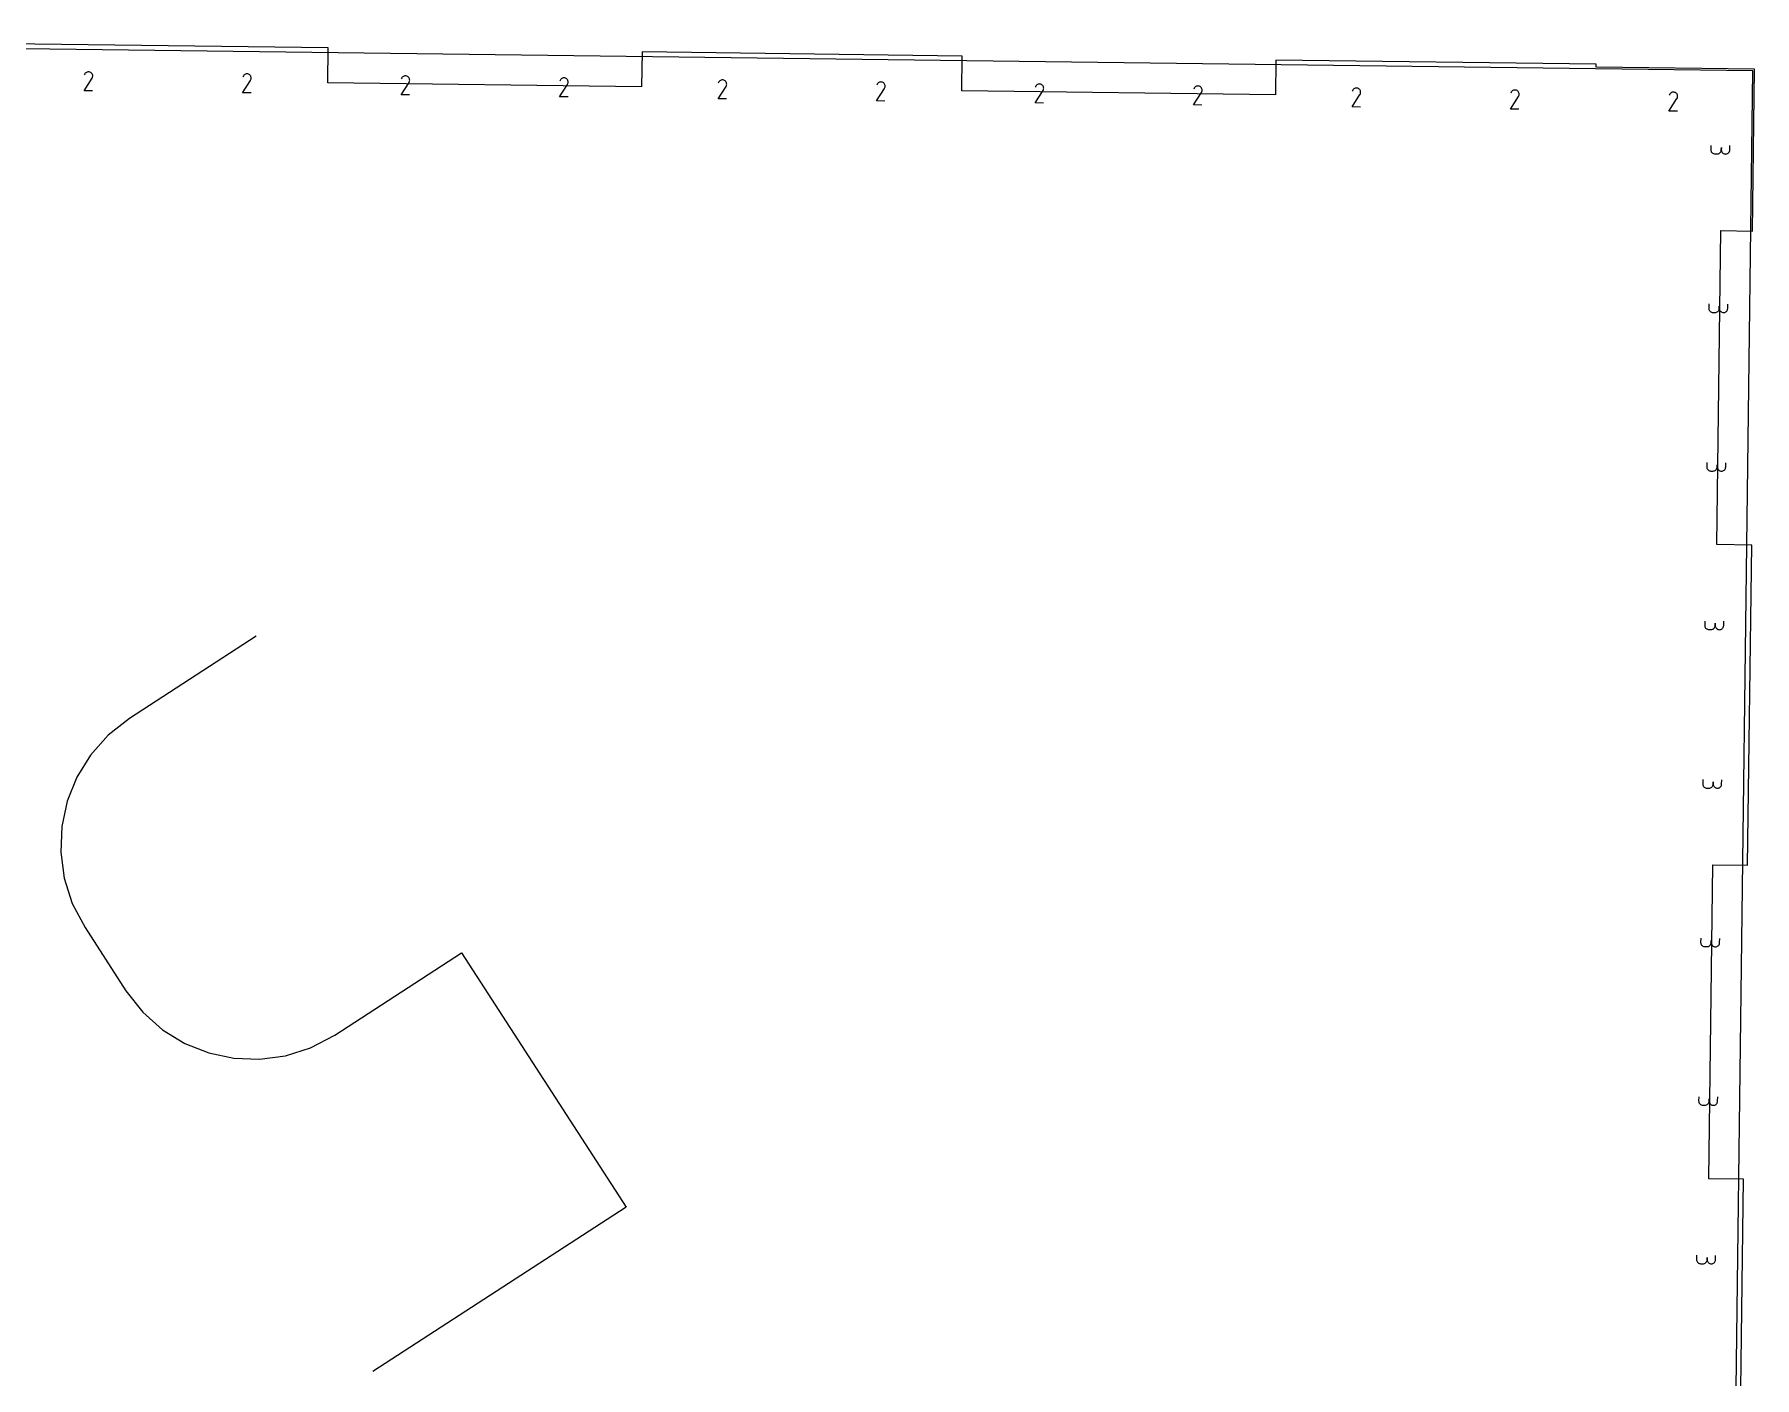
# Model space of a CAD drawing. Extents: x 0 to 24, y 0 to 16.
# Drawn here: x 3.92 to 9.35, y 2.15 to 6.38 of the extents above; entities that cross this region are included whole.
import ezdxf

# ---------------------------------------------------------------- set-up
doc = ezdxf.new("R2010")
doc.units = 0

msp = doc.modelspace()

# ---------------------------------------------------------------- linework, layer by layer
at = {"layer": 'annotation', "color": 1}
for p, q in [((4.078947, 6.20435), (4.104075, 6.243672)), ((4.081416, 6.257651), (4.079623, 6.254317)), ((4.082829, 6.259602), (4.081416, 6.257651)), ((4.084516, 6.261224), (4.082829, 6.259602)), ((4.086425, 6.262505), (4.084516, 6.261224)), ((4.088506, 6.263432), (4.086425, 6.262505)), ((4.090707, 6.263993), (4.088506, 6.263432)), ((4.092978, 6.264174), (4.090707, 6.263993)), ((4.095269, 6.263964), (4.092978, 6.264174)), ((4.097527, 6.263351), (4.095269, 6.263964)), ((4.099703, 6.262321), (4.097527, 6.263351)), ((4.101643, 6.260906), (4.099703, 6.262321)), ((4.099703, 6.262321), (4.099703, 6.262321)), ((4.103259, 6.259216), (4.101643, 6.260906)), ((4.104536, 6.257305), (4.103259, 6.259216)), ((4.104075, 6.243672), (4.104105, 6.243708)), ((4.104075, 6.243672), (4.104075, 6.243672)), ((4.104105, 6.243708), (4.104133, 6.243744)), ((4.104133, 6.243744), (4.104161, 6.243781)), ((4.104161, 6.243781), (4.104188, 6.243819)), ((4.104188, 6.243819), (4.104214, 6.243858)), ((4.104214, 6.243858), (4.10424, 6.243899)), ((4.10424, 6.243899), (4.104265, 6.243942)), ((4.104265, 6.243942), (4.104291, 6.243986)), ((4.104291, 6.243986), (4.104316, 6.244034)), ((4.104316, 6.244034), (4.105361, 6.246203)), ((4.104316, 6.244034), (4.104316, 6.244034)), ((4.105461, 6.255222), (4.104536, 6.257305)), ((4.105361, 6.246203), (4.105984, 6.248458)), ((4.10602, 6.253019), (4.105461, 6.255222)), ((4.105984, 6.248458), (4.106199, 6.250747)), ((4.106199, 6.250747), (4.10602, 6.253019)), ((4.581375, 6.251261), (4.579582, 6.247927)), ((4.582788, 6.253212), (4.581375, 6.251261)), ((4.584475, 6.254834), (4.582788, 6.253212)), ((4.586384, 6.256115), (4.584475, 6.254834)), ((4.588465, 6.257042), (4.586384, 6.256115)), ((4.590666, 6.257603), (4.588465, 6.257042)), ((4.592938, 6.257784), (4.590666, 6.257603)), ((4.595228, 6.257574), (4.592938, 6.257784)), ((4.597486, 6.256961), (4.595228, 6.257574)), ((4.599662, 6.255931), (4.597486, 6.256961)), ((4.601602, 6.254515), (4.599662, 6.255931)), ((4.599662, 6.255931), (4.599662, 6.255931)), ((4.603218, 6.252826), (4.601602, 6.254515)), ((4.604495, 6.250915), (4.603218, 6.252826)), ((4.60542, 6.248832), (4.604495, 6.250915)), ((4.60532, 6.239813), (4.605943, 6.242068)), ((4.605979, 6.246629), (4.60542, 6.248832)), ((4.605943, 6.242068), (4.606158, 6.244357)), ((4.606158, 6.244357), (4.605979, 6.246629)), ((5.081334, 6.244871), (5.079542, 6.241537)), ((5.082747, 6.246822), (5.081334, 6.244871)), ((5.084434, 6.248444), (5.082747, 6.246822)), ((5.086343, 6.249725), (5.084434, 6.248444)), ((5.088424, 6.250652), (5.086343, 6.249725)), ((5.090625, 6.251212), (5.088424, 6.250652)), ((5.092897, 6.251394), (5.090625, 6.251212)), ((5.095187, 6.251184), (5.092897, 6.251394)), ((5.097446, 6.250571), (5.095187, 6.251184)), ((5.099622, 6.24954), (5.097446, 6.250571)), ((5.101562, 6.248125), (5.099622, 6.24954)), ((5.099622, 6.24954), (5.099622, 6.24954)), ((5.103177, 6.246436), (5.101562, 6.248125)), ((5.104454, 6.244525), (5.103177, 6.246436)), ((5.105379, 6.242442), (5.104454, 6.244525)), ((5.105938, 6.240239), (5.105379, 6.242442)), ((5.582707, 6.240432), (5.581293, 6.238481)), ((5.584393, 6.242054), (5.582707, 6.240432)), ((5.586303, 6.243335), (5.584393, 6.242054)), ((5.588383, 6.244262), (5.586303, 6.243335)), ((5.590585, 6.244822), (5.588383, 6.244262)), ((5.592856, 6.245004), (5.590585, 6.244822)), ((5.595146, 6.244794), (5.592856, 6.245004)), ((5.597405, 6.244181), (5.595146, 6.244794)), ((5.599581, 6.24315), (5.597405, 6.244181)), ((5.601521, 6.241735), (5.599581, 6.24315)), ((5.599581, 6.24315), (5.599581, 6.24315)), ((5.603136, 6.240046), (5.601521, 6.241735)), ((4.105592, 6.204009), (4.078947, 6.20435)), ((4.578906, 6.19796), (4.604034, 6.237282)), ((4.605551, 6.197619), (4.578906, 6.19796)), ((4.604034, 6.237282), (4.604064, 6.237318)), ((4.604034, 6.237282), (4.604034, 6.237282)), ((4.604064, 6.237318), (4.604092, 6.237354)), ((4.604092, 6.237354), (4.60412, 6.237391)), ((4.60412, 6.237391), (4.604147, 6.237429)), ((4.604147, 6.237429), (4.604173, 6.237468)), ((4.604173, 6.237468), (4.604199, 6.237509)), ((4.604199, 6.237509), (4.604224, 6.237552)), ((4.604224, 6.237552), (4.60425, 6.237596)), ((4.60425, 6.237596), (4.604275, 6.237644)), ((4.604275, 6.237644), (4.60532, 6.239813)), ((4.604275, 6.237644), (4.604275, 6.237644)), ((5.078865, 6.191569), (5.103993, 6.230892)), ((5.105511, 6.191229), (5.078865, 6.191569)), ((5.103993, 6.230892), (5.104023, 6.230928)), ((5.103993, 6.230892), (5.103993, 6.230892)), ((5.104023, 6.230928), (5.104052, 6.230964)), ((5.104052, 6.230964), (5.104079, 6.231001)), ((5.104079, 6.231001), (5.104106, 6.231039)), ((5.104106, 6.231039), (5.104132, 6.231078)), ((5.104132, 6.231078), (5.104158, 6.231119)), ((5.104158, 6.231119), (5.104184, 6.231161)), ((5.104184, 6.231161), (5.104209, 6.231206)), ((5.104209, 6.231206), (5.104235, 6.231254)), ((5.104235, 6.231254), (5.105279, 6.233423)), ((5.104235, 6.231254), (5.104235, 6.231254)), ((5.105279, 6.233423), (5.105902, 6.235678)), ((5.105902, 6.235678), (5.106117, 6.237967)), ((5.106117, 6.237967), (5.105938, 6.240239)), ((5.578824, 6.185179), (5.603952, 6.224502)), ((5.581293, 6.238481), (5.579501, 6.235147)), ((5.604413, 6.238135), (5.603136, 6.240046)), ((5.603952, 6.224502), (5.603982, 6.224538)), ((5.603952, 6.224502), (5.603952, 6.224502)), ((5.603982, 6.224538), (5.604011, 6.224574)), ((5.604011, 6.224574), (5.604038, 6.224611)), ((5.604038, 6.224611), (5.604065, 6.224649)), ((5.604065, 6.224649), (5.604091, 6.224688)), ((5.604091, 6.224688), (5.604117, 6.224729)), ((5.604117, 6.224729), (5.604143, 6.224771)), ((5.604143, 6.224771), (5.604168, 6.224816)), ((5.604168, 6.224816), (5.604194, 6.224863)), ((5.604194, 6.224863), (5.605238, 6.227033)), ((5.604194, 6.224863), (5.604194, 6.224863)), ((5.605338, 6.236052), (5.604413, 6.238135)), ((5.605238, 6.227033), (5.605861, 6.229288)), ((5.605897, 6.233849), (5.605338, 6.236052)), ((5.605861, 6.229288), (5.606076, 6.231577)), ((5.606076, 6.231577), (5.605897, 6.233849)), ((6.078784, 6.178789), (6.103911, 6.218111)), ((6.081252, 6.232091), (6.07946, 6.228757)), ((6.082666, 6.234042), (6.081252, 6.232091)), ((6.084353, 6.235664), (6.082666, 6.234042)), ((6.086262, 6.236945), (6.084353, 6.235664)), ((6.088342, 6.237872), (6.086262, 6.236945)), ((6.090544, 6.238432), (6.088342, 6.237872)), ((6.092815, 6.238614), (6.090544, 6.238432)), ((6.095105, 6.238404), (6.092815, 6.238614)), ((6.097364, 6.23779), (6.095105, 6.238404)), ((6.09954, 6.23676), (6.097364, 6.23779)), ((6.10148, 6.235345), (6.09954, 6.23676)), ((6.09954, 6.23676), (6.09954, 6.23676)), ((6.103095, 6.233656), (6.10148, 6.235345)), ((6.104372, 6.231744), (6.103095, 6.233656)), ((6.103911, 6.218111), (6.103941, 6.218147)), ((6.103911, 6.218111), (6.103911, 6.218111)), ((6.103941, 6.218147), (6.10397, 6.218184)), ((6.10397, 6.218184), (6.103998, 6.218221)), ((6.103998, 6.218221), (6.104024, 6.218259)), ((6.104024, 6.218259), (6.104051, 6.218298)), ((6.104051, 6.218298), (6.104076, 6.218339)), ((6.104076, 6.218339), (6.104102, 6.218381)), ((6.104102, 6.218381), (6.104127, 6.218426)), ((6.104127, 6.218426), (6.104153, 6.218473)), ((6.104153, 6.218473), (6.105197, 6.220643)), ((6.104153, 6.218473), (6.104153, 6.218473)), ((6.105297, 6.229662), (6.104372, 6.231744)), ((6.105197, 6.220643), (6.10582, 6.222898)), ((6.105856, 6.227459), (6.105297, 6.229662)), ((6.10582, 6.222898), (6.106035, 6.225187)), ((6.106035, 6.225187), (6.105856, 6.227459)), ((6.578743, 6.172399), (6.60387, 6.211721)), ((6.581211, 6.225701), (6.579419, 6.222367)), ((6.582625, 6.227652), (6.581211, 6.225701)), ((6.584312, 6.229274), (6.582625, 6.227652)), ((6.586221, 6.230555), (6.584312, 6.229274)), ((6.588302, 6.231482), (6.586221, 6.230555)), ((6.590503, 6.232042), (6.588302, 6.231482)), ((6.592774, 6.232224), (6.590503, 6.232042)), ((6.595065, 6.232014), (6.592774, 6.232224)), ((6.597323, 6.2314), (6.595065, 6.232014)), ((6.599499, 6.23037), (6.597323, 6.2314)), ((6.601439, 6.228955), (6.599499, 6.23037)), ((6.599499, 6.23037), (6.599499, 6.23037)), ((6.603054, 6.227266), (6.601439, 6.228955)), ((6.604332, 6.225354), (6.603054, 6.227266)), ((6.60387, 6.211721), (6.6039, 6.211757)), ((6.60387, 6.211721), (6.60387, 6.211721)), ((6.6039, 6.211757), (6.603929, 6.211794)), ((6.603929, 6.211794), (6.603957, 6.211831)), ((6.603957, 6.211831), (6.603984, 6.211869)), ((6.603984, 6.211869), (6.60401, 6.211908)), ((6.60401, 6.211908), (6.604036, 6.211949)), ((6.604036, 6.211949), (6.604061, 6.211991)), ((6.604061, 6.211991), (6.604087, 6.212036)), ((6.604087, 6.212036), (6.604112, 6.212083)), ((6.604112, 6.212083), (6.605157, 6.214253)), ((6.604112, 6.212083), (6.604112, 6.212083)), ((6.605257, 6.223271), (6.604332, 6.225354)), ((6.605157, 6.214253), (6.605779, 6.216508)), ((6.605816, 6.221069), (6.605257, 6.223271)), ((6.605779, 6.216508), (6.605994, 6.218797)), ((6.605994, 6.218797), (6.605816, 6.221069)), ((7.078702, 6.166009), (7.10383, 6.205331)), ((7.081171, 6.219311), (7.079378, 6.215977)), ((7.082584, 6.221262), (7.081171, 6.219311)), ((7.084271, 6.222884), (7.082584, 6.221262)), ((7.08618, 6.224165), (7.084271, 6.222884)), ((7.088261, 6.225092), (7.08618, 6.224165)), ((7.090462, 6.225652), (7.088261, 6.225092)), ((7.092733, 6.225834), (7.090462, 6.225652)), ((7.095024, 6.225624), (7.092733, 6.225834)), ((7.097282, 6.22501), (7.095024, 6.225624)), ((7.099458, 6.22398), (7.097282, 6.22501)), ((7.101398, 6.222565), (7.099458, 6.22398)), ((7.099458, 6.22398), (7.099458, 6.22398)), ((7.103014, 6.220876), (7.101398, 6.222565)), ((7.104291, 6.218964), (7.103014, 6.220876)), ((7.10383, 6.205331), (7.10386, 6.205367)), ((7.10383, 6.205331), (7.10383, 6.205331)), ((7.10386, 6.205367), (7.103888, 6.205404)), ((7.103888, 6.205404), (7.103916, 6.205441)), ((7.103916, 6.205441), (7.103943, 6.205479)), ((7.103943, 6.205479), (7.103969, 6.205518)), ((7.103969, 6.205518), (7.103995, 6.205559)), ((7.103995, 6.205559), (7.10402, 6.205601)), ((7.10402, 6.205601), (7.104046, 6.205646)), ((7.104046, 6.205646), (7.104071, 6.205693)), ((7.104071, 6.205693), (7.105116, 6.207863)), ((7.104071, 6.205693), (7.104071, 6.205693)), ((7.105216, 6.216881), (7.104291, 6.218964)), ((7.105116, 6.207863), (7.105739, 6.210118)), ((7.105775, 6.214678), (7.105216, 6.216881)), ((7.105739, 6.210118), (7.105954, 6.212407)), ((7.105954, 6.212407), (7.105775, 6.214678)), ((7.578661, 6.159619), (7.603789, 6.198941)), ((7.58113, 6.212921), (7.579337, 6.209587)), ((7.582543, 6.214872), (7.58113, 6.212921)), ((7.58423, 6.216494), (7.582543, 6.214872)), ((7.586139, 6.217775), (7.58423, 6.216494)), ((7.58822, 6.218701), (7.586139, 6.217775)), ((7.590421, 6.219262), (7.58822, 6.218701)), ((7.592693, 6.219444), (7.590421, 6.219262)), ((7.594983, 6.219234), (7.592693, 6.219444)), ((7.597241, 6.21862), (7.594983, 6.219234)), ((7.599417, 6.21759), (7.597241, 6.21862)), ((7.601357, 6.216175), (7.599417, 6.21759)), ((7.599417, 6.21759), (7.599417, 6.21759)), ((7.602973, 6.214486), (7.601357, 6.216175)), ((7.60425, 6.212574), (7.602973, 6.214486)), ((7.603789, 6.198941), (7.603819, 6.198977)), ((7.603789, 6.198941), (7.603789, 6.198941)), ((7.603819, 6.198977), (7.603847, 6.199014)), ((7.603847, 6.199014), (7.603875, 6.199051)), ((7.603875, 6.199051), (7.603902, 6.199089)), ((7.603902, 6.199089), (7.603928, 6.199128)), ((7.603928, 6.199128), (7.603954, 6.199168)), ((7.603954, 6.199168), (7.603979, 6.199211)), ((7.603979, 6.199211), (7.604005, 6.199256)), ((7.604005, 6.199256), (7.60403, 6.199303)), ((7.60403, 6.199303), (7.605075, 6.201473)), ((7.60403, 6.199303), (7.60403, 6.199303)), ((7.605175, 6.210491), (7.60425, 6.212574)), ((7.605075, 6.201473), (7.605698, 6.203728)), ((7.605734, 6.208288), (7.605175, 6.210491)), ((7.605698, 6.203728), (7.605913, 6.206017)), ((7.605913, 6.206017), (7.605734, 6.208288)), ((8.07862, 6.153229), (8.103748, 6.192551)), ((8.081089, 6.20653), (8.079297, 6.203197)), ((8.082502, 6.208481), (8.081089, 6.20653)), ((8.084189, 6.210104), (8.082502, 6.208481)), ((8.086098, 6.211384), (8.084189, 6.210104)), ((8.088179, 6.212311), (8.086098, 6.211384)), ((8.09038, 6.212872), (8.088179, 6.212311)), ((8.092652, 6.213054), (8.09038, 6.212872)), ((8.094942, 6.212844), (8.092652, 6.213054)), ((8.097201, 6.21223), (8.094942, 6.212844)), ((8.099377, 6.2112), (8.097201, 6.21223)), ((8.101316, 6.209785), (8.099377, 6.2112)), ((8.099377, 6.2112), (8.099377, 6.2112)), ((8.102932, 6.208096), (8.101316, 6.209785)), ((8.104209, 6.206184), (8.102932, 6.208096)), ((8.103748, 6.192551), (8.103778, 6.192587)), ((8.103748, 6.192551), (8.103748, 6.192551)), ((8.103778, 6.192587), (8.103807, 6.192623)), ((8.103807, 6.192623), (8.103834, 6.19266)), ((8.103834, 6.19266), (8.103861, 6.192698)), ((8.103861, 6.192698), (8.103887, 6.192738)), ((8.103887, 6.192738), (8.103913, 6.192778)), ((8.103913, 6.192778), (8.103939, 6.192821)), ((8.103939, 6.192821), (8.103964, 6.192866)), ((8.103964, 6.192866), (8.10399, 6.192913)), ((8.10399, 6.192913), (8.105034, 6.195083)), ((8.10399, 6.192913), (8.10399, 6.192913)), ((8.105134, 6.204101), (8.104209, 6.206184)), ((8.105034, 6.195083), (8.105657, 6.197338)), ((8.105693, 6.201898), (8.105134, 6.204101)), ((8.105657, 6.197338), (8.105872, 6.199627)), ((8.105872, 6.199627), (8.105693, 6.201898)), ((8.578579, 6.146839), (8.603707, 6.186161)), ((8.581048, 6.20014), (8.579256, 6.196807)), ((8.582462, 6.202091), (8.581048, 6.20014)), ((8.584148, 6.203714), (8.582462, 6.202091)), ((8.586058, 6.204994), (8.584148, 6.203714)), ((8.588138, 6.205921), (8.586058, 6.204994)), ((8.59034, 6.206482), (8.588138, 6.205921)), ((8.592611, 6.206663), (8.59034, 6.206482)), ((8.594901, 6.206454), (8.592611, 6.206663)), ((8.59716, 6.20584), (8.594901, 6.206454)), ((8.599336, 6.20481), (8.59716, 6.20584)), ((8.601276, 6.203395), (8.599336, 6.20481)), ((8.599336, 6.20481), (8.599336, 6.20481)), ((8.602891, 6.201706), (8.601276, 6.203395)), ((8.604168, 6.199794), (8.602891, 6.201706)), ((8.603707, 6.186161), (8.603737, 6.186197)), ((8.603707, 6.186161), (8.603707, 6.186161)), ((8.603737, 6.186197), (8.603766, 6.186233)), ((8.603766, 6.186233), (8.603793, 6.18627)), ((8.603793, 6.18627), (8.60382, 6.186308)), ((8.60382, 6.186308), (8.603846, 6.186348)), ((8.603846, 6.186348), (8.603872, 6.186388)), ((8.603872, 6.186388), (8.603898, 6.186431)), ((8.603898, 6.186431), (8.603923, 6.186476)), ((8.603923, 6.186476), (8.603949, 6.186523)), ((8.603949, 6.186523), (8.604993, 6.188693)), ((8.603949, 6.186523), (8.603949, 6.186523)), ((8.605093, 6.197711), (8.604168, 6.199794)), ((8.604993, 6.188693), (8.605616, 6.190948)), ((8.605652, 6.195508), (8.605093, 6.197711)), ((8.605616, 6.190948), (8.605831, 6.193237)), ((8.605831, 6.193237), (8.605652, 6.195508)), ((9.081007, 6.19375), (9.079215, 6.190417)), ((9.082421, 6.195701), (9.081007, 6.19375)), ((9.084108, 6.197323), (9.082421, 6.195701)), ((9.086017, 6.198604), (9.084108, 6.197323)), ((9.088097, 6.199531), (9.086017, 6.198604)), ((9.090299, 6.200092), (9.088097, 6.199531)), ((9.09257, 6.200273), (9.090299, 6.200092)), ((9.09486, 6.200064), (9.09257, 6.200273)), ((9.097119, 6.19945), (9.09486, 6.200064)), ((9.099295, 6.19842), (9.097119, 6.19945)), ((9.101235, 6.197005), (9.099295, 6.19842)), ((9.099295, 6.19842), (9.099295, 6.19842)), ((9.10285, 6.195316), (9.101235, 6.197005)), ((9.104127, 6.193404), (9.10285, 6.195316)), ((9.105052, 6.191321), (9.104127, 6.193404)), ((9.105611, 6.189118), (9.105052, 6.191321)), ((9.105575, 6.184558), (9.10579, 6.186846)), ((9.10579, 6.186846), (9.105611, 6.189118)), ((5.60547, 6.184839), (5.578824, 6.185179)), ((6.105429, 6.178449), (6.078784, 6.178789)), ((6.605388, 6.172059), (6.578743, 6.172399)), ((7.105347, 6.165669), (7.078702, 6.166009)), ((7.605306, 6.159278), (7.578661, 6.159619)), ((8.105266, 6.152888), (8.07862, 6.153229)), ((8.605225, 6.146498), (8.578579, 6.146839)), ((9.078539, 6.140449), (9.103666, 6.179771)), ((9.105184, 6.140108), (9.078539, 6.140449)), ((9.103666, 6.179771), (9.103696, 6.179807)), ((9.103666, 6.179771), (9.103666, 6.179771)), ((9.103696, 6.179807), (9.103725, 6.179843)), ((9.103725, 6.179843), (9.103753, 6.17988)), ((9.103753, 6.17988), (9.103779, 6.179918)), ((9.103779, 6.179918), (9.103806, 6.179957)), ((9.103806, 6.179957), (9.103831, 6.179998)), ((9.103831, 6.179998), (9.103857, 6.180041)), ((9.103857, 6.180041), (9.103882, 6.180086)), ((9.103882, 6.180086), (9.103908, 6.180133)), ((9.103908, 6.180133), (9.104952, 6.182303)), ((9.103908, 6.180133), (9.103908, 6.180133)), ((9.104952, 6.182303), (9.105575, 6.184558)), ((9.210498, 6.032085), (9.210328, 6.018763)), ((9.243606, 6.018337), (9.243691, 6.025008)), ((9.243691, 6.025008), (9.243606, 6.018337)), ((9.270251, 6.017997), (9.270421, 6.031319)), ((9.210328, 6.018763), (9.210328, 6.018763)), ((9.210328, 6.018763), (9.210512, 6.016364)), ((9.210512, 6.016364), (9.211103, 6.014101)), ((9.211103, 6.014101), (9.212062, 6.012013)), ((9.212062, 6.012013), (9.213353, 6.010137)), ((9.213353, 6.010137), (9.214937, 6.008511)), ((9.214937, 6.008511), (9.216778, 6.007174)), ((9.216778, 6.007174), (9.218837, 6.006162)), ((9.218837, 6.006162), (9.221077, 6.005515)), ((9.221077, 6.005515), (9.223461, 6.00527)), ((9.223461, 6.00527), (9.230132, 6.005185)), ((9.230132, 6.005185), (9.23252, 6.005369)), ((9.230132, 6.005185), (9.230132, 6.005185)), ((9.23252, 6.005369), (9.234776, 6.005958)), ((9.234776, 6.005958), (9.23686, 6.006917)), ((9.23686, 6.006917), (9.238734, 6.008207)), ((9.238734, 6.008207), (9.24036, 6.009792)), ((9.24036, 6.009792), (9.241699, 6.011634)), ((9.241699, 6.011634), (9.242712, 6.013697)), ((9.242712, 6.013697), (9.24336, 6.015944)), ((9.24336, 6.015944), (9.243606, 6.018337)), ((9.243606, 6.018337), (9.243606, 6.018337)), ((9.243606, 6.018337), (9.24379, 6.015939)), ((9.24379, 6.015939), (9.244382, 6.013676)), ((9.244382, 6.013676), (9.245343, 6.011588)), ((9.245343, 6.011588), (9.246636, 6.009712)), ((9.246636, 6.009712), (9.248224, 6.008086)), ((9.248224, 6.008086), (9.250069, 6.006748)), ((9.250069, 6.006748), (9.252135, 6.005737)), ((9.252135, 6.005737), (9.254383, 6.005089)), ((9.254383, 6.005089), (9.256777, 6.004844)), ((9.256777, 6.004844), (9.259165, 6.005028)), ((9.256777, 6.004844), (9.256777, 6.004844)), ((9.259165, 6.005028), (9.261421, 6.005618)), ((9.261421, 6.005618), (9.263505, 6.006576)), ((9.263505, 6.006576), (9.265379, 6.007866)), ((9.265379, 6.007866), (9.267005, 6.009451)), ((9.267005, 6.009451), (9.268344, 6.011294)), ((9.268344, 6.011294), (9.269357, 6.013357)), ((9.269357, 6.013357), (9.270005, 6.015603)), ((9.270005, 6.015603), (9.270251, 6.017997)), ((9.204108, 5.532126), (9.203937, 5.518804)), ((9.203937, 5.518804), (9.203937, 5.518804)), ((9.203937, 5.518804), (9.204122, 5.516405)), ((9.204122, 5.516405), (9.204712, 5.514142)), ((9.204712, 5.514142), (9.205672, 5.512054)), ((9.205672, 5.512054), (9.206963, 5.510178)), ((9.206963, 5.510178), (9.208547, 5.508552)), ((9.208547, 5.508552), (9.210388, 5.507214)), ((9.210388, 5.507214), (9.212447, 5.506203)), ((9.212447, 5.506203), (9.214687, 5.505556)), ((9.214687, 5.505556), (9.217071, 5.505311)), ((9.217071, 5.505311), (9.223742, 5.505226)), ((9.223742, 5.505226), (9.22613, 5.50541)), ((9.223742, 5.505226), (9.223742, 5.505226)), ((9.22613, 5.50541), (9.228386, 5.505999)), ((9.228386, 5.505999), (9.23047, 5.506958)), ((9.23047, 5.506958), (9.232344, 5.508248)), ((9.232344, 5.508248), (9.23397, 5.509833)), ((9.23397, 5.509833), (9.235309, 5.511675)), ((9.235309, 5.511675), (9.236321, 5.513738)), ((9.236321, 5.513738), (9.23697, 5.515985)), ((9.23697, 5.515985), (9.237216, 5.518378)), ((9.237216, 5.518378), (9.237301, 5.525049)), ((9.237301, 5.525049), (9.237216, 5.518378)), ((9.237216, 5.518378), (9.237216, 5.518378)), ((9.237216, 5.518378), (9.2374, 5.515979)), ((9.2374, 5.515979), (9.237992, 5.513717)), ((9.237992, 5.513717), (9.238952, 5.511628)), ((9.238952, 5.511628), (9.240246, 5.509752)), ((9.240246, 5.509752), (9.241833, 5.508127)), ((9.241833, 5.508127), (9.243679, 5.506789)), ((9.243679, 5.506789), (9.245744, 5.505777)), ((9.245744, 5.505777), (9.247993, 5.50513)), ((9.247993, 5.50513), (9.250387, 5.504885)), ((9.250387, 5.504885), (9.252775, 5.505069)), ((9.250387, 5.504885), (9.250387, 5.504885)), ((9.252775, 5.505069), (9.255031, 5.505659)), ((9.255031, 5.505659), (9.257115, 5.506617)), ((9.257115, 5.506617), (9.258989, 5.507907)), ((9.258989, 5.507907), (9.260615, 5.509492)), ((9.260615, 5.509492), (9.261954, 5.511334)), ((9.261954, 5.511334), (9.262967, 5.513398)), ((9.262967, 5.513398), (9.263615, 5.515644)), ((9.263615, 5.515644), (9.263861, 5.518038)), ((9.263861, 5.518038), (9.264031, 5.53136)), ((9.197718, 5.032167), (9.197547, 5.018844)), ((9.197547, 5.018844), (9.197547, 5.018844)), ((9.197547, 5.018844), (9.197732, 5.016446)), ((9.197732, 5.016446), (9.198322, 5.014183)), ((9.198322, 5.014183), (9.199282, 5.012095)), ((9.199282, 5.012095), (9.200573, 5.010219)), ((9.200573, 5.010219), (9.202157, 5.008593)), ((9.202157, 5.008593), (9.203998, 5.007255)), ((9.203998, 5.007255), (9.206057, 5.006244)), ((9.206057, 5.006244), (9.208297, 5.005597)), ((9.208297, 5.005597), (9.210681, 5.005352)), ((9.210681, 5.005352), (9.217352, 5.005266)), ((9.217352, 5.005266), (9.21974, 5.00545)), ((9.217352, 5.005266), (9.217352, 5.005266)), ((9.21974, 5.00545), (9.221995, 5.00604)), ((9.221995, 5.00604), (9.22408, 5.006999)), ((9.22408, 5.006999), (9.225954, 5.008289)), ((9.225954, 5.008289), (9.22758, 5.009873)), ((9.22758, 5.009873), (9.228918, 5.011716)), ((9.228918, 5.011716), (9.229931, 5.013779)), ((9.229931, 5.013779), (9.23058, 5.016026)), ((9.23058, 5.016026), (9.230826, 5.018419)), ((9.230826, 5.018419), (9.230911, 5.02509)), ((9.230911, 5.02509), (9.230826, 5.018419)), ((9.230826, 5.018419), (9.230826, 5.018419)), ((9.230826, 5.018419), (9.23101, 5.01602)), ((9.23101, 5.01602), (9.231602, 5.013758)), ((9.231602, 5.013758), (9.232562, 5.011669)), ((9.232562, 5.011669), (9.233855, 5.009793)), ((9.233855, 5.009793), (9.235443, 5.008167)), ((9.235443, 5.008167), (9.237289, 5.00683)), ((9.237289, 5.00683), (9.239354, 5.005818)), ((9.239354, 5.005818), (9.241603, 5.005171)), ((9.241603, 5.005171), (9.243997, 5.004926)), ((9.243997, 5.004926), (9.246385, 5.00511)), ((9.243997, 5.004926), (9.243997, 5.004926)), ((9.246385, 5.00511), (9.248641, 5.0057)), ((9.248641, 5.0057), (9.250725, 5.006658)), ((9.250725, 5.006658), (9.252599, 5.007948)), ((9.252599, 5.007948), (9.254225, 5.009533)), ((9.254225, 5.009533), (9.255564, 5.011375)), ((9.255564, 5.011375), (9.256577, 5.013438)), ((9.256577, 5.013438), (9.257225, 5.015685)), ((9.257225, 5.015685), (9.257471, 5.018078)), ((9.257471, 5.018078), (9.257641, 5.031401)), ((9.191328, 4.532208), (9.191157, 4.518885)), ((9.191157, 4.518885), (9.191157, 4.518885)), ((9.191157, 4.518885), (9.191342, 4.516486)), ((9.191342, 4.516486), (9.191932, 4.514224)), ((9.191932, 4.514224), (9.192892, 4.512135)), ((9.192892, 4.512135), (9.194182, 4.510259)), ((9.194182, 4.510259), (9.195767, 4.508634)), ((9.195767, 4.508634), (9.197608, 4.507296)), ((9.197608, 4.507296), (9.199667, 4.506285)), ((9.199667, 4.506285), (9.201907, 4.505638)), ((9.201907, 4.505638), (9.204291, 4.505393)), ((9.204291, 4.505393), (9.210962, 4.505307)), ((9.210962, 4.505307), (9.21335, 4.505491)), ((9.210962, 4.505307), (9.210962, 4.505307)), ((9.21335, 4.505491), (9.215605, 4.506081)), ((9.215605, 4.506081), (9.21769, 4.507039)), ((9.21769, 4.507039), (9.219564, 4.508329)), ((9.219564, 4.508329), (9.22119, 4.509914)), ((9.22119, 4.509914), (9.222528, 4.511757)), ((9.222528, 4.511757), (9.223541, 4.51382)), ((9.223541, 4.51382), (9.22419, 4.516067)), ((9.22419, 4.516067), (9.224436, 4.51846)), ((9.224436, 4.51846), (9.224521, 4.525131)), ((9.224521, 4.525131), (9.224436, 4.51846)), ((9.224436, 4.51846), (9.224436, 4.51846)), ((9.224436, 4.51846), (9.22462, 4.516061)), ((9.22462, 4.516061), (9.225211, 4.513798)), ((9.225211, 4.513798), (9.226172, 4.51171)), ((9.226172, 4.51171), (9.227465, 4.509834)), ((9.227465, 4.509834), (9.229053, 4.508208)), ((9.229053, 4.508208), (9.230899, 4.506871)), ((9.230899, 4.506871), (9.232964, 4.505859)), ((9.232964, 4.505859), (9.235213, 4.505212)), ((9.235213, 4.505212), (9.237607, 4.504967)), ((9.237607, 4.504967), (9.239995, 4.505151)), ((9.237607, 4.504967), (9.237607, 4.504967)), ((9.239995, 4.505151), (9.242251, 4.50574)), ((9.242251, 4.50574), (9.244335, 4.506699)), ((9.244335, 4.506699), (9.246209, 4.507989)), ((9.246209, 4.507989), (9.247835, 4.509574)), ((9.247835, 4.509574), (9.249174, 4.511416)), ((9.249174, 4.511416), (9.250187, 4.513479)), ((9.250187, 4.513479), (9.250835, 4.515726)), ((9.250835, 4.515726), (9.251081, 4.518119)), ((9.251081, 4.518119), (9.251251, 4.531442)), ((4.621926, 4.484277), (4.222165, 4.225088)), ((4.222165, 4.225088), (4.154598, 4.172117)), ((4.222165, 4.225088), (4.222165, 4.225088)), ((4.154598, 4.172117), (4.099082, 4.109706)), ((4.099082, 4.109706), (4.056021, 4.039726)), ((4.056021, 4.039726), (4.02582, 3.964048)), ((9.184937, 4.032249), (9.184767, 4.018926)), ((9.184767, 4.018926), (9.184767, 4.018926)), ((9.184767, 4.018926), (9.184952, 4.016527)), ((9.184952, 4.016527), (9.185542, 4.014265)), ((9.217151, 4.013861), (9.2178, 4.016107)), ((9.2178, 4.016107), (9.218046, 4.018501)), ((9.218046, 4.018501), (9.218131, 4.025171)), ((9.218131, 4.025171), (9.218046, 4.018501)), ((9.218046, 4.018501), (9.218046, 4.018501)), ((9.218046, 4.018501), (9.21823, 4.016102)), ((9.21823, 4.016102), (9.218821, 4.013839)), ((9.243796, 4.01352), (9.244445, 4.015767)), ((9.244445, 4.015767), (9.244691, 4.01816)), ((9.244691, 4.01816), (9.244861, 4.031483)), ((4.02582, 3.964048), (4.008885, 3.884544)), ((9.185542, 4.014265), (9.186502, 4.012176)), ((9.186502, 4.012176), (9.187792, 4.0103)), ((9.187792, 4.0103), (9.189377, 4.008674)), ((9.189377, 4.008674), (9.191217, 4.007337)), ((9.191217, 4.007337), (9.193277, 4.006326)), ((9.193277, 4.006326), (9.195517, 4.005678)), ((9.195517, 4.005678), (9.197901, 4.005433)), ((9.197901, 4.005433), (9.204571, 4.005348)), ((9.204571, 4.005348), (9.20696, 4.005532)), ((9.204571, 4.005348), (9.204571, 4.005348)), ((9.20696, 4.005532), (9.209215, 4.006122)), ((9.209215, 4.006122), (9.2113, 4.00708)), ((9.2113, 4.00708), (9.213174, 4.00837)), ((9.213174, 4.00837), (9.2148, 4.009955)), ((9.2148, 4.009955), (9.216138, 4.011798)), ((9.216138, 4.011798), (9.217151, 4.013861)), ((9.218821, 4.013839), (9.219782, 4.011751)), ((9.219782, 4.011751), (9.221075, 4.009875)), ((9.221075, 4.009875), (9.222663, 4.008249)), ((9.222663, 4.008249), (9.224509, 4.006911)), ((9.224509, 4.006911), (9.226574, 4.0059)), ((9.226574, 4.0059), (9.228823, 4.005253)), ((9.228823, 4.005253), (9.231217, 4.005008)), ((9.231217, 4.005008), (9.233605, 4.005192)), ((9.231217, 4.005008), (9.231217, 4.005008)), ((9.233605, 4.005192), (9.235861, 4.005781)), ((9.235861, 4.005781), (9.237945, 4.00674)), ((9.237945, 4.00674), (9.239819, 4.00803)), ((9.239819, 4.00803), (9.241445, 4.009615)), ((9.241445, 4.009615), (9.242784, 4.011457)), ((9.242784, 4.011457), (9.243796, 4.01352)), ((4.008885, 3.884544), (4.005618, 3.803084)), ((4.005618, 3.803084), (4.016427, 3.72154)), ((4.016427, 3.72154), (4.041714, 3.641783)), ((4.041714, 3.641783), (4.081886, 3.565685)), ((4.081886, 3.565685), (4.211005, 3.366538)), ((9.178547, 3.532289), (9.178377, 3.518967)), ((9.238301, 3.518201), (9.238471, 3.531524)), ((4.86959, 3.226531), (5.269351, 3.485721)), ((5.269351, 3.485721), (5.789121, 2.684053)), ((9.178377, 3.518967), (9.178377, 3.518967)), ((9.178377, 3.518967), (9.178561, 3.516568)), ((9.178561, 3.516568), (9.179152, 3.514305)), ((9.179152, 3.514305), (9.180112, 3.512217)), ((9.180112, 3.512217), (9.181402, 3.510341)), ((9.181402, 3.510341), (9.182987, 3.508715)), ((9.182987, 3.508715), (9.184827, 3.507378)), ((9.184827, 3.507378), (9.186887, 3.506366)), ((9.186887, 3.506366), (9.189127, 3.505719)), ((9.189127, 3.505719), (9.191511, 3.505474)), ((9.191511, 3.505474), (9.198181, 3.505389)), ((9.198181, 3.505389), (9.20057, 3.505573)), ((9.198181, 3.505389), (9.198181, 3.505389)), ((9.20057, 3.505573), (9.202825, 3.506163)), ((9.202825, 3.506163), (9.204909, 3.507121)), ((9.204909, 3.507121), (9.206784, 3.508411)), ((9.206784, 3.508411), (9.20841, 3.509996)), ((9.20841, 3.509996), (9.209748, 3.511838)), ((9.209748, 3.511838), (9.210761, 3.513901)), ((9.210761, 3.513901), (9.21141, 3.516148)), ((9.21141, 3.516148), (9.211655, 3.518542)), ((9.211655, 3.518542), (9.211741, 3.525212)), ((9.211741, 3.525212), (9.211655, 3.518542)), ((9.211655, 3.518542), (9.211655, 3.518542)), ((9.211655, 3.518542), (9.21184, 3.516143)), ((9.21184, 3.516143), (9.212431, 3.51388)), ((9.212431, 3.51388), (9.213392, 3.511792)), ((9.213392, 3.511792), (9.214685, 3.509916)), ((9.214685, 3.509916), (9.216273, 3.50829)), ((9.216273, 3.50829), (9.218119, 3.506952)), ((9.218119, 3.506952), (9.220184, 3.505941)), ((9.220184, 3.505941), (9.222433, 3.505293)), ((9.222433, 3.505293), (9.224827, 3.505048)), ((9.224827, 3.505048), (9.227215, 3.505232)), ((9.224827, 3.505048), (9.224827, 3.505048)), ((9.227215, 3.505232), (9.22947, 3.505822)), ((9.22947, 3.505822), (9.231555, 3.50678)), ((9.231555, 3.50678), (9.233429, 3.508071)), ((9.233429, 3.508071), (9.235055, 3.509655)), ((9.235055, 3.509655), (9.236393, 3.511498)), ((9.236393, 3.511498), (9.237406, 3.513561)), ((9.237406, 3.513561), (9.238055, 3.515808)), ((9.238055, 3.515808), (9.238301, 3.518201)), ((4.211005, 3.366538), (4.211005, 3.366538)), ((4.211005, 3.366538), (4.264059, 3.298842)), ((4.264059, 3.298842), (4.326483, 3.243296)), ((4.326483, 3.243296), (4.396418, 3.200279)), ((4.793651, 3.186409), (4.86959, 3.226531)), ((4.396418, 3.200279), (4.472003, 3.170171)), ((4.472003, 3.170171), (4.551379, 3.153351)), ((4.551379, 3.153351), (4.632685, 3.150198)), ((4.632685, 3.150198), (4.714063, 3.16109)), ((4.714063, 3.16109), (4.793651, 3.186409)), ((9.172157, 3.03233), (9.171987, 3.019008)), ((9.171987, 3.019008), (9.171987, 3.019008)), ((9.171987, 3.019008), (9.172171, 3.016609)), ((9.172171, 3.016609), (9.172762, 3.014346)), ((9.172762, 3.014346), (9.173721, 3.012258)), ((9.173721, 3.012258), (9.175012, 3.010382)), ((9.175012, 3.010382), (9.176597, 3.008756)), ((9.176597, 3.008756), (9.178437, 3.007419)), ((9.178437, 3.007419), (9.180496, 3.006407)), ((9.180496, 3.006407), (9.182737, 3.00576)), ((9.182737, 3.00576), (9.185121, 3.005515)), ((9.185121, 3.005515), (9.191791, 3.00543)), ((9.191791, 3.00543), (9.19418, 3.005614)), ((9.191791, 3.00543), (9.191791, 3.00543)), ((9.19418, 3.005614), (9.196435, 3.006203)), ((9.196435, 3.006203), (9.198519, 3.007162)), ((9.198519, 3.007162), (9.200394, 3.008452)), ((9.200394, 3.008452), (9.202019, 3.010037)), ((9.202019, 3.010037), (9.203358, 3.011879)), ((9.203358, 3.011879), (9.204371, 3.013942)), ((9.204371, 3.013942), (9.20502, 3.016189)), ((9.20502, 3.016189), (9.205265, 3.018582)), ((9.205265, 3.018582), (9.205351, 3.025253)), ((9.205351, 3.025253), (9.205265, 3.018582)), ((9.205265, 3.018582), (9.205265, 3.018582)), ((9.205265, 3.018582), (9.20545, 3.016184)), ((9.20545, 3.016184), (9.206041, 3.013921)), ((9.206041, 3.013921), (9.207002, 3.011833)), ((9.207002, 3.011833), (9.208295, 3.009957)), ((9.208295, 3.009957), (9.209883, 3.008331)), ((9.209883, 3.008331), (9.211728, 3.006993)), ((9.211728, 3.006993), (9.213794, 3.005982)), ((9.213794, 3.005982), (9.216043, 3.005334)), ((9.216043, 3.005334), (9.218437, 3.005089)), ((9.218437, 3.005089), (9.220825, 3.005273)), ((9.218437, 3.005089), (9.218437, 3.005089)), ((9.220825, 3.005273), (9.22308, 3.005863)), ((9.22308, 3.005863), (9.225165, 3.006821)), ((9.225165, 3.006821), (9.227039, 3.008111)), ((9.227039, 3.008111), (9.228665, 3.009696)), ((9.228665, 3.009696), (9.230003, 3.011539)), ((9.230003, 3.011539), (9.231016, 3.013602)), ((9.231016, 3.013602), (9.231665, 3.015848)), ((9.231665, 3.015848), (9.231911, 3.018242)), ((9.231911, 3.018242), (9.232081, 3.031564)), ((5.789121, 2.684053), (4.989599, 2.165674)), ((9.165767, 2.532371), (9.165597, 2.519049)), ((9.165597, 2.519049), (9.165597, 2.519049)), ((9.165597, 2.519049), (9.165781, 2.51665)), ((9.165781, 2.51665), (9.166372, 2.514387)), ((9.166372, 2.514387), (9.167331, 2.512299)), ((9.167331, 2.512299), (9.168622, 2.510423)), ((9.168622, 2.510423), (9.170207, 2.508797)), ((9.170207, 2.508797), (9.172047, 2.507459)), ((9.172047, 2.507459), (9.174106, 2.506448)), ((9.174106, 2.506448), (9.176347, 2.505801)), ((9.176347, 2.505801), (9.17873, 2.505556)), ((9.17873, 2.505556), (9.185401, 2.505471)), ((9.185401, 2.505471), (9.187789, 2.505655)), ((9.185401, 2.505471), (9.185401, 2.505471)), ((9.187789, 2.505655), (9.190045, 2.506244)), ((9.190045, 2.506244), (9.192129, 2.507203)), ((9.192129, 2.507203), (9.194004, 2.508493)), ((9.194004, 2.508493), (9.195629, 2.510078)), ((9.195629, 2.510078), (9.196968, 2.51192)), ((9.196968, 2.51192), (9.197981, 2.513983)), ((9.197981, 2.513983), (9.19863, 2.51623)), ((9.19863, 2.51623), (9.198875, 2.518623)), ((9.198875, 2.518623), (9.198961, 2.525294)), ((9.198961, 2.525294), (9.198875, 2.518623)), ((9.198875, 2.518623), (9.198875, 2.518623)), ((9.198875, 2.518623), (9.19906, 2.516224)), ((9.19906, 2.516224), (9.199651, 2.513962)), ((9.199651, 2.513962), (9.200612, 2.511873)), ((9.200612, 2.511873), (9.201905, 2.509997)), ((9.201905, 2.509997), (9.203493, 2.508372)), ((9.203493, 2.508372), (9.205338, 2.507034)), ((9.205338, 2.507034), (9.207404, 2.506022)), ((9.207404, 2.506022), (9.209652, 2.505375)), ((9.209652, 2.505375), (9.212046, 2.50513)), ((9.212046, 2.50513), (9.214435, 2.505314)), ((9.212046, 2.50513), (9.212046, 2.50513)), ((9.214435, 2.505314), (9.21669, 2.505904)), ((9.21669, 2.505904), (9.218775, 2.506862)), ((9.218775, 2.506862), (9.220649, 2.508152)), ((9.220649, 2.508152), (9.222275, 2.509737)), ((9.222275, 2.509737), (9.223613, 2.511579)), ((9.223613, 2.511579), (9.224626, 2.513643)), ((9.224626, 2.513643), (9.225275, 2.515889)), ((9.225275, 2.515889), (9.225521, 2.518283)), ((9.225521, 2.518283), (9.225691, 2.531605))]:
    msp.add_line(p, q, dxfattribs=at)
at = {"layer": 'boundary', "color": 5}
for p, q in [((9.34351, 6.267073), (0.344245, 6.382095)), ((4.849069, 6.339519), (3.839151, 6.352427)), ((4.847663, 6.229528), (4.849069, 6.339519)), ((5.838988, 6.326867), (5.837582, 6.216876)), ((6.848905, 6.313959), (5.838988, 6.326867)), ((6.847499, 6.203968), (6.848905, 6.313959)), ((7.838824, 6.301306), (7.837419, 6.191315)), ((8.848742, 6.288398), (7.838824, 6.301306)), ((8.848614, 6.278399), (8.848742, 6.288398)), ((9.348573, 6.272009), (8.848614, 6.278399)), ((9.266829, 0.267563), (9.34351, 6.267073)), ((9.342056, 5.762051), (9.348573, 6.272009)), ((5.837582, 6.216876), (4.847663, 6.229528)), ((7.837419, 6.191315), (6.847499, 6.203968)), ((9.229411, 4.77341), (9.242064, 5.763329)), ((9.242064, 5.763329), (9.342056, 5.762051)), ((9.339402, 4.772004), (9.229411, 4.77341)), ((9.326494, 3.762086), (9.339402, 4.772004)), ((9.203851, 2.773573), (9.216503, 3.763492)), ((9.216503, 3.763492), (9.326494, 3.762086)), ((9.313842, 2.772167), (9.203851, 2.773573)), ((9.300934, 1.76225), (9.313842, 2.772167))]:
    msp.add_line(p, q, dxfattribs=at)

doc.saveas('drawing.dxf')
